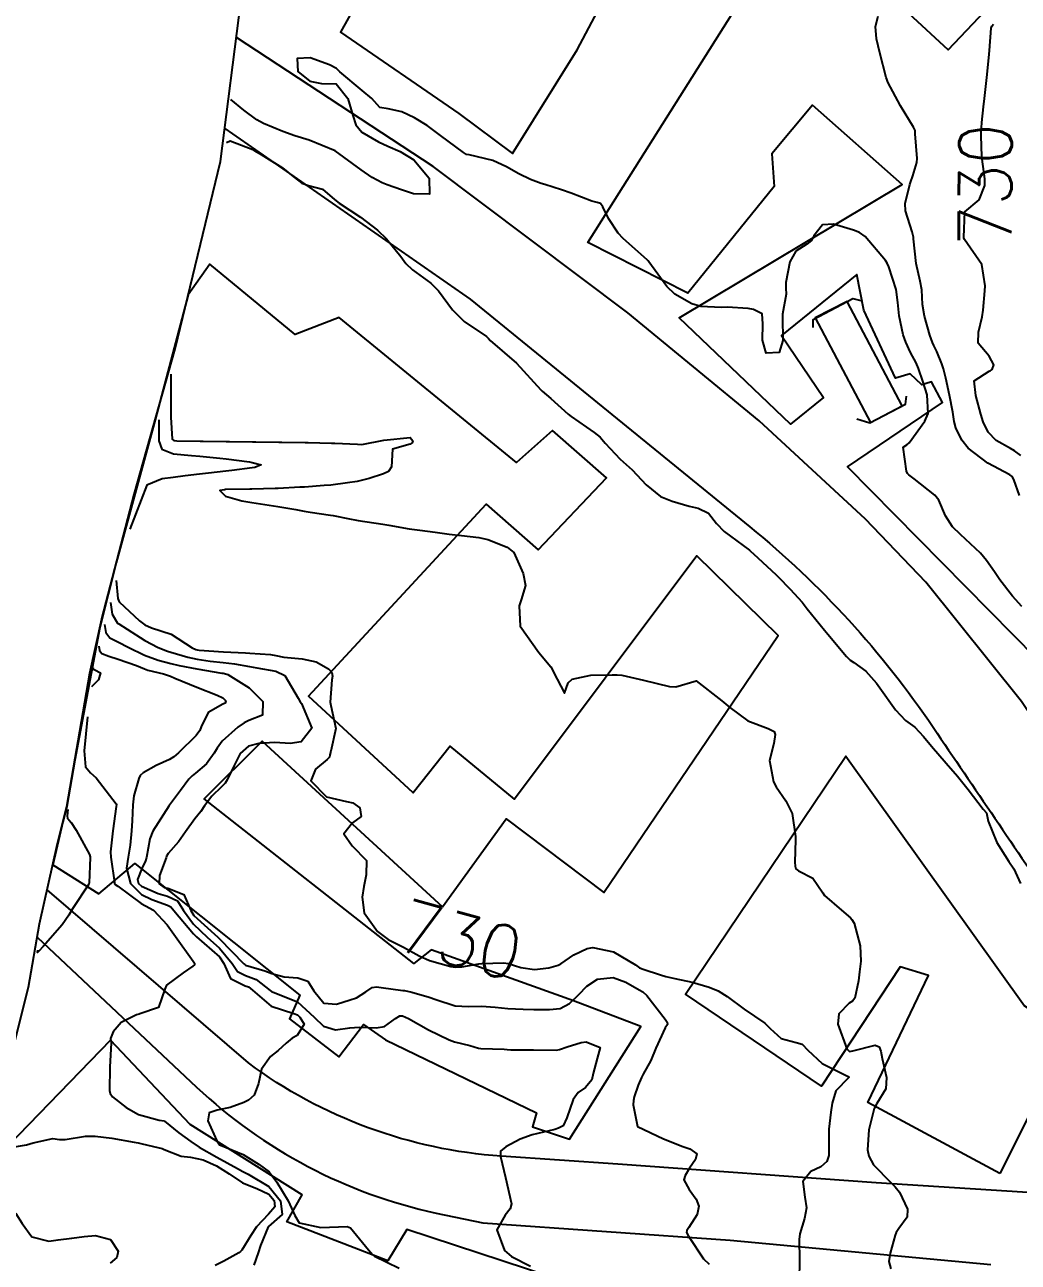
# Model space of a CAD drawing. Header units: metres. Extents: x 318500 to 325275, y 7408834 to 7428799.
# Drawn here: x 323284 to 323359.7, y 7419666 to 7419760.2 of the extents above; entities that cross this region are included whole.
import ezdxf
from ezdxf.enums import TextEntityAlignment as Align

# ---------------------------------------------------------------- set-up
doc = ezdxf.new("R2010")
doc.units = ezdxf.units.M
doc.header["$MEASUREMENT"] = 0
for name, color, linetype in [('Area', 45, 'Continuous'), ('Cotas', 45, 'Continuous'), ('Curvas de Nivel 1m', 11, 'Continuous'), ('Curvas de Nivel 5m', 15, 'Continuous'), ('Edificações', 30, 'Continuous'), ('Hidrografia', 140, 'Continuous'), ('Pontes_Viadutos_Tubos', 190, 'Continuous'), ('Vias Primárias', 230, 'Continuous')]:
    doc.layers.add(name, color=color, linetype=linetype)
doc.styles.add('Style-STANDARD', font='STANDARD.shx')

msp = doc.modelspace()

# ---------------------------------------------------------------- linework, layer by layer
at = {"layer": 'Area'}
msp.add_lwpolyline([(323281.63, 7419676.427), (323284.294, 7419686.941), (323285.125, 7419691.786), (323286.507, 7419697.899), (323287.203, 7419700.715), (323288.965, 7419710.854), (323289.87, 7419715.014), (323292.349, 7419724.476), (323295.47, 7419735.563), (323298.911, 7419749.839), (323300.473, 7419761.966), (323302.329, 7419768.257), (323304.956, 7419781.859), (323306.597, 7419788.937), (323306.677, 7419789.901), (323310.356, 7419806.088), (323311.971, 7419812.197), (323312.165, 7419813.255), (323313.628, 7419819.838), (323316.507, 7419830.835), (323318.482, 7419837.441), (323319.796, 7419842.594), (323322.07, 7419850.012), (323324.466, 7419856.803)], dxfattribs=at)
at = {"layer": 'Curvas de Nivel 1m', "flags": 128}
for points, elevation in [([(323359.752, 7419724.392), (323359.327, 7419725.619), (323359.199, 7419725.833), (323359.014, 7419725.965), (323357.343, 7419726.864), (323355.843, 7419728.005), (323355.366, 7419728.605), (323354.913, 7419729.555), (323354.788, 7419730.019), (323354.671, 7419730.741), (323354.429, 7419732.025), (323354.134, 7419733.325), (323353.959, 7419734.032), (323353.838, 7419734.428), (323353.453, 7419735.355), (323353.228, 7419735.813), (323353.118, 7419736.045), (323352.913, 7419736.603), (323352.512, 7419738.055), (323352.378, 7419738.932), (323352.312, 7419740.058), (323352.195, 7419740.728), (323351.886, 7419742.065), (323351.682, 7419743.954), (323351.671, 7419744.068), (323351.576, 7419744.484), (323351.072, 7419746.075), (323351.039, 7419746.642), (323351.399, 7419748.072), (323351.454, 7419748.24), (323351.63, 7419748.744), (323351.946, 7419749.765), (323351.968, 7419750.065), (323351.806, 7419751.94), (323351.804, 7419752.068), (323351.799, 7419752.186), (323351.684, 7419752.447), (323350.691, 7419754.08), (323349.727, 7419755.867), (323349.643, 7419756.091), (323349.604, 7419756.22), (323349.126, 7419758.1), (323348.852, 7419759.185), (323348.781, 7419760.105), (323348.998, 7419760.896)], 729), ([(323359.933, 7419715.949), (323359.211, 7419716.722), (323358.256, 7419717.975), (323357.836, 7419718.581), (323357.244, 7419719.436), (323356.78, 7419719.995), (323355.271, 7419721.423), (323354.656, 7419722.019), (323354.111, 7419722.851), (323353.604, 7419724.035), (323353.306, 7419724.42), (323351.721, 7419725.667), (323351.328, 7419725.958), (323351.222, 7419726.071), (323351.149, 7419726.255), (323350.906, 7419728.075), (323351.18, 7419728.253), (323351.363, 7419728.411), (323352.546, 7419730.053), (323352.786, 7419730.652), (323352.713, 7419732.05), (323352.389, 7419733.092), (323352.073, 7419734.061), (323351.886, 7419734.505), (323351.452, 7419735.275), (323351.1, 7419736.074), (323350.906, 7419736.638), (323350.596, 7419738.079), (323350.499, 7419739.086), (323350.362, 7419740.082), (323349.806, 7419741.819), (323349.681, 7419742.089), (323349.543, 7419742.3), (323348.002, 7419744.114), (323347.574, 7419744.419), (323347.105, 7419744.599), (323345.584, 7419745.067), (323344.74, 7419745.001), (323344.094, 7419744.165), (323343.915, 7419743.817), (323343.56, 7419743.535), (323342.729, 7419743.006), (323342.269, 7419742.189), (323341.958, 7419740.627), (323341.965, 7419740.193), (323341.981, 7419739.725), (323341.702, 7419738.197), (323341.707, 7419737.977), (323341.74, 7419736.196), (323341.451, 7419735.274), (323340.474, 7419735.238), (323340.186, 7419736.219), (323340.22, 7419737.478), (323340.154, 7419738.22), (323339.495, 7419738.572), (323339.081, 7419738.649), (323337.497, 7419738.727), (323337.038, 7419738.716), (323335.498, 7419738.783), (323334.79, 7419739.001), (323333.511, 7419739.73), (323332.889, 7419740.316), (323331.539, 7419742.193), (323331.477, 7419742.268), (323331.395, 7419742.332), (323329.564, 7419743.961), (323329.184, 7419744.366), (323328.462, 7419745.502), (323328.028, 7419746.384), (323327.844, 7419746.628), (323327.603, 7419746.702), (323327.177, 7419746.821), (323325.61, 7419747.431), (323324.869, 7419747.677), (323323.616, 7419748.084), (323323.34, 7419748.167), (323322.512, 7419748.457), (323321.626, 7419748.892), (323320.692, 7419749.422), (323319.641, 7419749.913), (323317.837, 7419750.327), (323317.648, 7419750.373), (323317.426, 7419750.523), (323315.669, 7419751.811), (323314.645, 7419752.56), (323313.686, 7419753.167), (323312.71, 7419753.604), (323311.692, 7419753.837), (323311.036, 7419753.952), (323310.427, 7419754.619), (323309.709, 7419755.229), (323308.003, 7419756.647), (323307.734, 7419756.901), (323307.204, 7419757.193), (323305.746, 7419757.735), (323304.763, 7419757.677), (323304.803, 7419756.694), (323305.719, 7419755.95), (323306.602, 7419755.781), (323307.716, 7419755.733), (323308.617, 7419754.641), (323308.981, 7419753.343), (323309.22, 7419752.635), (323309.672, 7419752.066), (323310.935, 7419751.337), (323311.656, 7419751.004), (323312.601, 7419750.586), (323313.641, 7419749.959), (323314.81, 7419748.558), (323314.818, 7419747.348), (323313.608, 7419747.379), (323312.698, 7419747.67), (323311.614, 7419748.042), (323311.213, 7419748.203), (323310.471, 7419748.617), (323309.629, 7419749.201), (323307.65, 7419750.65), (323305.661, 7419751.444), (323304.578, 7419751.785), (323303.671, 7419752.112), (323302.197, 7419752.725), (323301.683, 7419753.011), (323300.69, 7419753.745), (323299.7, 7419754.54)], 728), ([(323299.36, 7419751.28), (323299.66, 7419751.408), (323301.368, 7419750.734), (323301.648, 7419750.574), (323302.004, 7419750.367), (323303.629, 7419749.34), (323304.452, 7419748.698), (323305.114, 7419748.187), (323305.613, 7419747.993), (323306.671, 7419747.725), (323307.603, 7419746.942), (323307.946, 7419746.647), (323309.584, 7419745.585), (323310.879, 7419744.61), (323311.56, 7419743.937), (323312.637, 7419742.584), (323313.024, 7419742.067), (323313.53, 7419741.572), (323314.93, 7419740.556), (323315.511, 7419739.974), (323316.577, 7419738.534), (323317.477, 7419737.648), (323319.162, 7419736.494), (323319.323, 7419736.356), (323319.457, 7419736.201), (323321.44, 7419734.47), (323323.305, 7419732.442), (323323.409, 7419732.345), (323324.055, 7419731.775), (323325.383, 7419730.601), (323325.615, 7419730.408), (323327.368, 7419729.194), (323327.829, 7419728.847), (323328.205, 7419728.377), (323329.342, 7419727.154), (323330.259, 7419726.346), (323331.313, 7419725.212), (323332.416, 7419724.319), (323333.297, 7419723.969), (323334.59, 7419723.587), (323335.292, 7419723.437), (323336.075, 7419723.055), (323336.684, 7419722.259), (323337.271, 7419721.655), (323339.192, 7419720.231), (323339.249, 7419720.181), (323339.825, 7419719.638), (323341.222, 7419718.353), (323341.383, 7419718.198), (323342.287, 7419717.26), (323343.201, 7419716.26), (323343.276, 7419716.169), (323343.589, 7419715.771), (323344.899, 7419714.153), (323345.165, 7419713.827), (323346.581, 7419712.128), (323346.865, 7419711.852), (323347.136, 7419711.686), (323348.058, 7419711.03), (323348.867, 7419710.094), (323349.115, 7419709.753), (323350.299, 7419708.078), (323351.082, 7419707.258), (323351.772, 7419706.755), (323352.439, 7419706.049), (323353.059, 7419705.317), (323354.166, 7419704.023), (323355.025, 7419703.014), (323355.855, 7419702.002), (323356.995, 7419700.506), (323357.226, 7419700.22), (323357.293, 7419699.985), (323357.365, 7419699.604), (323358.035, 7419697.974), (323358.939, 7419696.534), (323359.322, 7419695.954), (323359.824, 7419694.851)], 728), ([(323295.13, 7419733.63), (323295.131, 7419732.01), (323295.145, 7419730.356), (323295.242, 7419728.695), (323295.357, 7419728.578), (323295.601, 7419728.562), (323297.356, 7419728.538), (323297.601, 7419728.533), (323299.356, 7419728.514), (323299.602, 7419728.511), (323301.356, 7419728.487), (323301.598, 7419728.485), (323303.356, 7419728.46), (323303.595, 7419728.459), (323305.356, 7419728.441), (323305.593, 7419728.44), (323307.356, 7419728.382), (323307.626, 7419728.376), (323309.355, 7419728.301), (323309.688, 7419728.284), (323311.36, 7419728.6), (323313.363, 7419728.822), (323313.55, 7419728.568), (323313.519, 7419728.407), (323313.356, 7419728.293), (323312.016, 7419727.924), (323311.937, 7419726.591), (323311.695, 7419726.224), (323311.322, 7419726.052), (323310.24, 7419725.687), (323309.313, 7419725.469), (323308.591, 7419725.35), (323307.308, 7419725.195), (323306.814, 7419725.15), (323305.305, 7419725.042), (323304.967, 7419725.022), (323303.304, 7419724.934), (323303.08, 7419724.926), (323301.302, 7419724.883), (323301.155, 7419724.879), (323299.301, 7419724.843), (323299.223, 7419724.839), (323298.869, 7419724.764), (323299.296, 7419724.334), (323300.533, 7419723.982), (323301.291, 7419723.861), (323302.29, 7419723.715), (323303.289, 7419723.56), (323304.655, 7419723.318), (323305.285, 7419723.202), (323305.736, 7419723.125), (323307.282, 7419722.896), (323307.496, 7419722.861), (323308.727, 7419722.628), (323309.279, 7419722.52), (323309.401, 7419722.496), (323311.274, 7419722.209), (323311.735, 7419722.131), (323313.269, 7419721.868), (323314.08, 7419721.746), (323315.266, 7419721.597), (323316.333, 7419721.46), (323317.262, 7419721.341), (323318.572, 7419721.189), (323319.258, 7419721.048), (323320.746, 7419720.468), (323321.244, 7419720.043), (323321.954, 7419718.453), (323322.13, 7419717.532), (323321.815, 7419716.454), (323321.643, 7419716.006), (323321.741, 7419714.454), (323323.14, 7419712.44), (323324.058, 7419711.355), (323324.536, 7419710.419), (323325.104, 7419709.332), (323325.394, 7419710.128), (323325.698, 7419710.401), (323327.123, 7419710.722), (323328.74, 7419710.748), (323329.124, 7419710.749), (323329.485, 7419710.716), (323331.12, 7419710.33), (323333.113, 7419709.855), (323333.579, 7419709.83), (323335.12, 7419710.28), (323337.098, 7419708.757), (323337.689, 7419708.244), (323339.075, 7419707.232), (323340.626, 7419706.647), (323341.063, 7419706.43), (323341.146, 7419706.199), (323341.053, 7419705.499), (323340.706, 7419704.203), (323341.016, 7419702.58), (323341.218, 7419702.197), (323341.952, 7419701.138), (323342.436, 7419700.178), (323342.701, 7419698.437), (323342.696, 7419698.174), (323342.638, 7419696.471), (323342.665, 7419696.174), (323342.727, 7419695.972), (323342.926, 7419695.814), (323344.028, 7419695.261), (323344.776, 7419694.142), (323344.907, 7419693.946), (323346.189, 7419692.829), (323346.882, 7419692.242), (323346.989, 7419692.118), (323347.171, 7419691.82), (323347.614, 7419690.109), (323347.664, 7419688.933), (323347.581, 7419688.109), (323347.487, 7419687.443), (323347.209, 7419686.114), (323347.026, 7419685.887), (323346.794, 7419685.73), (323345.997, 7419684.913), (323345.928, 7419684.128), (323346.613, 7419682.26), (323346.719, 7419682.12), (323346.75, 7419682.097), (323346.802, 7419682.066), (323347.061, 7419682.115), (323348.755, 7419682.541), (323349.072, 7419682.404), (323349.201, 7419682.083), (323349.301, 7419681.522), (323349.629, 7419680.076), (323349.577, 7419679.207), (323348.89, 7419678.087), (323348.686, 7419677.704), (323348.276, 7419676.096), (323348.173, 7419674.572), (323348.275, 7419674.095), (323348.63, 7419673.42), (323349.965, 7419672.07), (323350.292, 7419671.75), (323350.603, 7419671.335), (323351.215, 7419670.054), (323351.189, 7419669.446), (323350.568, 7419668.571), (323350.356, 7419668.27), (323350.282, 7419668.064), (323349.916, 7419666.693), (323349.803, 7419666.071), (323349.966, 7419665.51)], 729), ([(323290.53, 7419716.25), (323290.676, 7419715.355), (323291.077, 7419714.681), (323291.166, 7419714.617), (323291.8, 7419714.214), (323293.148, 7419713.36), (323294.164, 7419712.825), (323294.871, 7419712.548), (323295.136, 7419712.458), (323296.42, 7419712.078), (323297.131, 7419711.928), (323298.125, 7419711.775), (323299.129, 7419711.682), (323299.969, 7419711.588), (323301.126, 7419711.365), (323301.674, 7419711.27), (323303.123, 7419711.011), (323303.82, 7419710.693), (323304.827, 7419708.95), (323304.986, 7419708.681), (323305.088, 7419708.554), (323305.87, 7419706.668), (323305.05, 7419705.642), (323304.222, 7419705.515), (323303.049, 7419705.591), (323301.843, 7419705.513), (323301.046, 7419705.295), (323300.42, 7419704.739), (323299.947, 7419703.826), (323299.431, 7419702.754), (323299.268, 7419702.494), (323299.002, 7419702.218), (323298.259, 7419701.5), (323297.704, 7419700.773), (323297.413, 7419700.339), (323296.97, 7419699.777), (323296.248, 7419698.791), (323295.716, 7419698.031), (323294.935, 7419697.126), (323294.812, 7419696.932), (323294.768, 7419696.812), (323294.264, 7419695.465), (323294.244, 7419694.82), (323294.634, 7419694.551), (323294.897, 7419694.489), (323296.111, 7419694.011), (323296.658, 7419692.783), (323296.875, 7419692.416), (323298.699, 7419690.762), (323298.848, 7419690.624), (323300.703, 7419688.732), (323300.76, 7419688.672), (323300.819, 7419688.638), (323302.299, 7419688.192), (323302.813, 7419687.989), (323303.762, 7419687.739), (323304.81, 7419687.674), (323305.562, 7419687.423), (323306.033, 7419686.662), (323306.786, 7419685.745), (323307.759, 7419685.661), (323308.79, 7419685.977), (323309.268, 7419686.14), (323309.986, 7419686.608), (323310.468, 7419686.939), (323310.804, 7419686.98), (323311.148, 7419686.94), (323312.801, 7419686.708), (323312.92, 7419686.687), (323313.491, 7419686.56), (323314.795, 7419686.204), (323315.314, 7419686.013), (323316.785, 7419685.543), (323317.808, 7419685.482), (323318.785, 7419685.509), (323319.839, 7419685.419), (323320.783, 7419685.318), (323321.957, 7419685.273), (323322.782, 7419685.255), (323323.963, 7419685.242), (323324.784, 7419685.34), (323325.484, 7419685.705), (323326.187, 7419686.389), (323326.807, 7419687.036), (323327.612, 7419687.572), (323328.813, 7419687.683), (323329.787, 7419687.323), (323330.804, 7419686.759), (323331.076, 7419686.597), (323331.372, 7419686.321), (323332.773, 7419684.523), (323332.93, 7419684.298), (323332.945, 7419684.122), (323332.766, 7419683.855), (323332.051, 7419682.31), (323331.687, 7419681.364), (323331.106, 7419680.324), (323330.962, 7419680.081), (323330.707, 7419679.479), (323330.415, 7419678.613), (323330.35, 7419678.335), (323330.334, 7419677.983), (323330.67, 7419676.33), (323332.657, 7419675.404), (323334.121, 7419674.812), (323334.645, 7419674.638), (323335.173, 7419674.272), (323335.073, 7419673.834), (323334.623, 7419673.16), (323334.283, 7419672.616), (323334.194, 7419672.284), (323334.603, 7419671.537), (323335.133, 7419670.81), (323335.34, 7419670.269), (323335.205, 7419669.647), (323334.566, 7419668.649), (323334.418, 7419668.426), (323334.402, 7419668.282), (323334.556, 7419667.982), (323335.701, 7419666.262), (323336.12, 7419665.85)], 731), ([(323290.09, 7419714.58), (323290.191, 7419713.965), (323290.494, 7419713.551), (323291.146, 7419713.229), (323291.887, 7419712.853), (323293.134, 7419712.23), (323294.158, 7419711.853), (323295.128, 7419711.594), (323295.779, 7419711.452), (323297.124, 7419711.208), (323299.008, 7419710.874), (323299.121, 7419710.856), (323299.209, 7419710.847), (323299.467, 7419710.755), (323301.105, 7419709.747), (323302.143, 7419708.714), (323302.122, 7419707.667), (323301.068, 7419707.249), (323300.71, 7419707.091), (323300.23, 7419706.742), (323299.049, 7419705.678), (323298.653, 7419705.155), (323298.426, 7419704.766), (323297.847, 7419703.952), (323297.017, 7419703.247), (323296.75, 7419703.048), (323296.498, 7419702.788), (323295.857, 7419701.937), (323295.032, 7419700.809), (323294.979, 7419700.734), (323293.765, 7419698.828), (323293.53, 7419698.253), (323293.27, 7419696.835), (323293.192, 7419696.57), (323292.917, 7419695.994), (323292.607, 7419695.141), (323292.671, 7419694.842), (323292.898, 7419694.64), (323294.159, 7419694.087), (323294.891, 7419693.879), (323295.629, 7419693.54), (323296.106, 7419692.792), (323296.864, 7419691.741), (323297.902, 7419690.769), (323298.838, 7419689.928), (323299.809, 7419688.745), (323300.213, 7419688.138), (323300.811, 7419687.836), (323301.627, 7419687.537), (323302.698, 7419686.702), (323302.799, 7419686.623), (323302.92, 7419686.577), (323304.787, 7419685.847), (323306.039, 7419684.661), (323306.76, 7419683.977), (323307.676, 7419683.716), (323308.759, 7419683.855), (323309.463, 7419683.91), (323310.759, 7419683.869), (323311.405, 7419683.946), (323312.25, 7419684.578), (323312.564, 7419684.782), (323312.773, 7419684.769), (323313.232, 7419684.563), (323314.757, 7419683.705), (323316.336, 7419682.934), (323316.744, 7419682.792), (323317.91, 7419682.502), (323318.557, 7419682.312), (323318.738, 7419682.276), (323320.503, 7419682.229), (323320.737, 7419682.208), (323321.009, 7419682.185), (323322.737, 7419682.19), (323324.49, 7419682.166), (323324.738, 7419682.202), (323325.298, 7419682.402), (323326.38, 7419682.751), (323326.746, 7419682.788), (323327.815, 7419682.369), (323327.588, 7419681.514), (323327.301, 7419680.374), (323327.179, 7419679.909), (323326.704, 7419679.32), (323326.154, 7419678.932), (323325.76, 7419678.394), (323325.277, 7419677.009), (323325.008, 7419676.405), (323324.658, 7419676.207), (323324.364, 7419676.121), (323322.653, 7419675.708), (323321.719, 7419675.379), (323320.643, 7419674.782), (323320.242, 7419674.466), (323320.229, 7419674.061), (323320.61, 7419672.46), (323321.074, 7419670.455), (323320.979, 7419670.061), (323320.577, 7419669.595), (323319.96, 7419668.469), (323320.537, 7419666.907), (323321.059, 7419666.455), (323322.523, 7419665.7)], 732), ([(323289.65, 7419712.92), (323289.709, 7419712.58), (323289.876, 7419712.355), (323290.415, 7419712.153), (323291.131, 7419711.928), (323292.52, 7419711.452), (323293.124, 7419711.195), (323293.393, 7419711.106), (323294.58, 7419710.818), (323295.117, 7419710.628), (323295.446, 7419710.475), (323297.105, 7419709.787), (323298.66, 7419709.201), (323299.093, 7419708.988), (323299.332, 7419708.756), (323299.26, 7419708.585), (323299.086, 7419708.502), (323297.966, 7419707.882), (323297.439, 7419706.776), (323297.33, 7419706.505), (323297.053, 7419706.11), (323295.728, 7419704.8), (323295.35, 7419704.491), (323295.032, 7419704.289), (323294.025, 7419703.825), (323293.017, 7419703.28), (323292.789, 7419703.067), (323292.697, 7419702.843), (323292.308, 7419701.53), (323292.239, 7419700.847), (323292.194, 7419699.622), (323292.126, 7419698.848), (323292.033, 7419697.76), (323291.881, 7419696.85), (323291.746, 7419696.023), (323292.05, 7419694.849), (323292.892, 7419694.02), (323293.677, 7419693.618), (323294.884, 7419693.208), (323295.144, 7419693.067), (323295.362, 7419692.803), (323296.853, 7419691.005), (323297.087, 7419690.778), (323298.828, 7419689.274), (323299.169, 7419688.755), (323299.667, 7419687.606), (323300.803, 7419687.061), (323301.053, 7419686.977), (323301.363, 7419686.722), (323302.782, 7419685.509), (323304.5, 7419684.956), (323304.773, 7419684.858), (323304.961, 7419684.677), (323305.296, 7419684.138), (323304.749, 7419683.281), (323304.367, 7419683.062), (323303.924, 7419682.688), (323303.303, 7419682.125), (323302.73, 7419681.671), (323302.047, 7419680.71), (323301.796, 7419679.621), (323301.466, 7419678.718), (323301.054, 7419678.355), (323300.682, 7419678.166), (323299.642, 7419677.779), (323298.673, 7419677.596), (323298.06, 7419677.375), (323297.955, 7419676.767), (323298.645, 7419675.247), (323298.836, 7419674.952), (323299.342, 7419674.749), (323300.632, 7419674.212), (323301.871, 7419673.461), (323302.613, 7419672.887), (323302.77, 7419672.698), (323303.199, 7419672.096), (323304.054, 7419670.685), (323304.569, 7419669.567), (323304.907, 7419669.018), (323306.56, 7419668.65), (323308.561, 7419668.718), (323308.814, 7419668.617), (323310.185, 7419666.954), (323310.477, 7419666.601), (323310.529, 7419666.549), (323310.647, 7419666.48), (323312.515, 7419665.543)], 733), ([(323289.22, 7419711.26), (323289.227, 7419711.196), (323289.257, 7419711.155), (323289.354, 7419711.118), (323289.777, 7419710.88), (323289.625, 7419710.369), (323289.1, 7419709.82)], 734), ([(323288.8, 7419707.55), (323288.546, 7419704.94), (323288.635, 7419703.727), (323289.016, 7419703.275), (323289.452, 7419702.883), (323290.981, 7419700.905), (323290.991, 7419700.86), (323290.979, 7419700.722), (323290.723, 7419698.864), (323290.548, 7419697.253), (323290.567, 7419696.865), (323290.838, 7419694.924), (323290.839, 7419694.861), (323290.849, 7419694.81), (323290.899, 7419694.781), (323291.099, 7419694.657), (323292.885, 7419693.318), (323293.194, 7419693.147), (323293.804, 7419692.826), (323294.863, 7419691.693), (323295.49, 7419690.8), (323296.822, 7419688.944), (323296.943, 7419688.779), (323296.931, 7419688.666), (323296.818, 7419688.565), (323296.074, 7419688.053), (323294.803, 7419687.112), (323294.683, 7419686.812), (323294.204, 7419685.394), (323292.771, 7419684.913), (323292.709, 7419684.902), (323292.526, 7419684.842), (323291.361, 7419684.254), (323290.75, 7419683.548), (323290.551, 7419683.055), (323290.57, 7419682.863), (323290.581, 7419682.705), (323290.492, 7419680.863), (323290.469, 7419679.088), (323290.501, 7419678.863), (323290.686, 7419678.604), (323291.741, 7419677.783), (323292.666, 7419677.252), (323294.254, 7419676.816), (323294.624, 7419676.775), (323294.659, 7419676.756), (323295.729, 7419675.872), (323296.644, 7419675.196), (323297.296, 7419674.773), (323298.629, 7419674.016), (323300.214, 7419673.138), (323300.613, 7419672.923), (323301.014, 7419672.724), (323302.596, 7419671.769), (323303.492, 7419670.691), (323303.609, 7419669.65), (323302.56, 7419668.715), (323302.546, 7419668.7), (323301.96, 7419667.287), (323301.789, 7419666.711), (323301.443, 7419665.79)], 734), ([(323281.88, 7419675.16), (323281.873, 7419673.98), (323281.933, 7419672.939), (323282.118, 7419672.014), (323282.463, 7419670.855), (323282.576, 7419670.594), (323283.321, 7419669.712), (323283.802, 7419668.951), (323284.545, 7419667.942), (323285.843, 7419667.618), (323286.542, 7419667.712), (323287.595, 7419667.848), (323288.546, 7419667.961), (323289.388, 7419668.037), (323290.543, 7419667.75), (323291.121, 7419666.851), (323291.015, 7419666.36), (323290.516, 7419665.929)], 736)]:
    msp.add_lwpolyline(points, dxfattribs=dict(at, elevation=elevation))
at = {"layer": 'Curvas de Nivel 5m', "flags": 128}
for points, elevation in [([(323359.857, 7419727.448), (323359.358, 7419727.798), (323359.056, 7419727.965), (323357.975, 7419728.59), (323357.372, 7419729.226), (323356.98, 7419729.994), (323356.805, 7419730.58), (323356.418, 7419732), (323356.311, 7419733.117), (323357.438, 7419733.872), (323357.528, 7419733.899), (323357.669, 7419733.987), (323357.794, 7419734.336), (323357.45, 7419735.017), (323356.611, 7419735.998), (323356.639, 7419736.832), (323356.905, 7419737.996), (323356.975, 7419738.518), (323357.107, 7419739.994), (323357.146, 7419740.372), (323356.872, 7419741.997), (323355.568, 7419743.883), (323355.522, 7419744.011), (323355.518, 7419744.064), (323355.6, 7419746.01), (323356.684, 7419746.924), (323357.117, 7419747.995), (323357.109, 7419748.514), (323356.908, 7419749.997), (323356.853, 7419750.807), (323356.833, 7419751.998), (323356.877, 7419752.809), (323357.013, 7419753.997), (323357.085, 7419754.621), (323357.234, 7419755.995), (323357.284, 7419756.447), (323357.44, 7419757.993), (323357.462, 7419758.294), (323357.584, 7419759.992), (323357.645, 7419760.128), (323357.784, 7419760.287)], 730), ([(323294.21, 7419730.17), (323294.21, 7419729.367), (323294.22, 7419728.563), (323294.452, 7419727.929), (323295.341, 7419727.569), (323296.694, 7419727.436), (323297.339, 7419727.381), (323298.869, 7419727.233), (323299.336, 7419727.183), (323301.119, 7419726.947), (323301.333, 7419726.917), (323301.998, 7419726.72), (323301.52, 7419726.534), (323301.327, 7419726.505), (323299.774, 7419726.302), (323299.322, 7419726.252), (323297.993, 7419726.1), (323297.319, 7419726.02), (323296.22, 7419725.893), (323295.314, 7419725.776), (323294.467, 7419725.668), (323293.305, 7419725.182), (323292.01, 7419721.83)], 730), ([(323290.97, 7419717.91), (323291.096, 7419716.56), (323291.192, 7419716.302), (323292.74, 7419714.844), (323293.165, 7419714.538), (323293.666, 7419714.328), (323295.156, 7419713.845), (323296.765, 7419712.786), (323297.028, 7419712.671), (323297.139, 7419712.643), (323297.291, 7419712.626), (323299.137, 7419712.503), (323300.807, 7419712.406), (323301.137, 7419712.383), (323302.715, 7419712.285), (323303.135, 7419712.221), (323303.74, 7419712.088), (323305.133, 7419711.963), (323306.205, 7419711.738), (323307.125, 7419711.186), (323307.403, 7419710.926), (323307.443, 7419710.645), (323307.398, 7419710.364), (323307.258, 7419708.647), (323307.318, 7419708.415), (323307.697, 7419706.64), (323307.312, 7419704.915), (323307.237, 7419704.647), (323307.212, 7419704.473), (323307.035, 7419704.292), (323306.138, 7419703.549), (323305.784, 7419702.668), (323306.992, 7419701.451), (323308.513, 7419701.101), (323308.985, 7419700.983), (323309.52, 7419700.615), (323309.625, 7419699.962), (323308.968, 7419699.467), (323308.293, 7419698.63), (323308.947, 7419697.728), (323310.039, 7419696.609), (323310.004, 7419695.519), (323309.839, 7419694.611), (323309.691, 7419693.813), (323309.858, 7419692.61), (323310.859, 7419691.192), (323311.693, 7419690.587), (323312.841, 7419690.002), (323314.045, 7419689.338), (323314.827, 7419688.988), (323316.445, 7419688.524), (323316.82, 7419688.487), (323317.293, 7419688.513), (323318.575, 7419688.742), (323318.824, 7419688.762), (323320.481, 7419688.809), (323320.824, 7419688.751), (323321.773, 7419688.45), (323322.819, 7419688.293), (323323.908, 7419688.424), (323324.613, 7419688.623), (323324.825, 7419688.735), (323325.824, 7419689.406), (323326.843, 7419689.896), (323327.252, 7419689.968), (323328.839, 7419689.647), (323330.511, 7419688.649), (323330.821, 7419688.418), (323330.882, 7419688.39), (323331.098, 7419688.326), (323332.418, 7419687.9), (323332.822, 7419687.755), (323333.497, 7419687.616), (323334.816, 7419687.326), (323336.123, 7419686.948), (323336.807, 7419686.683), (323337.505, 7419686.239), (323338.786, 7419685.29), (323340.365, 7419684.204), (323340.766, 7419683.804), (323341.61, 7419683.039), (323342.756, 7419682.747), (323343.199, 7419682.608), (323343.638, 7419682.157), (323344.735, 7419681.143), (323346.655, 7419680.187), (323346.721, 7419680.154), (323346.755, 7419680.119), (323346.756, 7419680.083), (323346.719, 7419680.043), (323345.77, 7419679.063), (323345.475, 7419678.132), (323345.375, 7419677.441), (323345.238, 7419676.134), (323345.237, 7419675.558), (323345.234, 7419674.134), (323345.093, 7419673.676), (323344.627, 7419673.274), (323343.862, 7419672.911), (323343.242, 7419672.161), (323343.401, 7419670.961), (323343.526, 7419670.156), (323343.391, 7419669.345), (323343.03, 7419668.163), (323342.975, 7419667.742), (323342.99, 7419666.163), (323342.984, 7419664.633)], 730), ([(323287.29, 7419700.48), (323287.245, 7419700), (323287.263, 7419699.79), (323287.355, 7419699.686), (323287.542, 7419699.488), (323287.922, 7419698.906), (323288.932, 7419697.053), (323288.978, 7419696.889), (323288.982, 7419696.836), (323288.913, 7419694.89), (323288.899, 7419694.804), (323287.651, 7419692.908), (323287.357, 7419692.428), (323286.862, 7419691.697), (323285.4, 7419690.06), (323285.082, 7419689.692), (323284.992, 7419689.592), (323285, 7419689.77)], 735), ([(323282.636, 7419674.699), (323284.142, 7419674.947), (323284.642, 7419675.091), (323286.14, 7419675.43), (323286.644, 7419675.36), (323287.087, 7419675.356), (323288.647, 7419675.601), (323289.373, 7419675.605), (323290.646, 7419675.448), (323292.339, 7419675.147), (323292.643, 7419675.091), (323292.855, 7419675.049), (323293.809, 7419674.822), (323294.484, 7419674.659), (323294.637, 7419674.602), (323295.93, 7419674.091), (323296.628, 7419673.998), (323297.582, 7419673.814), (323298.619, 7419673.354), (323299.563, 7419672.746), (323300.6, 7419672.053), (323301.675, 7419671.632), (323302.587, 7419671.179), (323303.003, 7419670.696), (323303.055, 7419670.216), (323302.57, 7419669.672), (323301.653, 7419668.714), (323301.225, 7419668.045), (323300.533, 7419666.926), (323300.44, 7419666.822), (323300.304, 7419666.733), (323299.18, 7419666.09), (323298.515, 7419665.764)], 735)]:
    msp.add_lwpolyline(points, dxfattribs=dict(at, elevation=elevation))
at = {"layer": 'Edificações'}
for points in [[(323333.475, 7419804.696), (323324.584, 7419808.121), (323317.569, 7419794.818), (323309.01, 7419779.962), (323307.044, 7419776.098), (323314.729, 7419771.657), (323308.062, 7419759.671), (323317.069, 7419753.487), (323321.137, 7419750.439), (323326.083, 7419758.343), (323332.042, 7419769.618), (323332.611, 7419773.551), (323329.028, 7419775.176), (323332.381, 7419782.063), (323328.84, 7419783.531), (323323.9, 7419774.302), (323318.852, 7419776.786), (323325.558, 7419789.41), (323329.213, 7419796.65), (323335.165, 7419792.999), (323336.296, 7419794.994), (323330.343, 7419798.795), (323333.475, 7419804.696)], [(323286.141, 7419696.282), (323289.653, 7419694.067), (323292.397, 7419696.376), (323304.966, 7419686.346), (323304.171, 7419684.543), (323307.927, 7419681.656), (323309.805, 7419684.11), (323311.483, 7419682.949), (323322.968, 7419677.393), (323322.679, 7419676.311), (323325.496, 7419675.373), (323330.913, 7419683.96), (323325.785, 7419685.908), (323314.95, 7419689.804), (323313.624, 7419688.752), (323297.66, 7419701.307), (323302.096, 7419705.699), (323315.82, 7419693.071), (323320.659, 7419699.782), (323328.099, 7419694.154), (323341.386, 7419713.741), (323335.174, 7419719.802), (323321.305, 7419701.258), (323316.394, 7419705.298), (323313.573, 7419701.758), (323305.627, 7419709.118), (323319.139, 7419723.724), (323323.112, 7419720.26), (323328.312, 7419725.744), (323324.195, 7419729.352), (323321.45, 7419726.899), (323307.943, 7419737.939), (323304.594, 7419736.66), (323298.093, 7419742), (323296.463, 7419739.683), (323293.951, 7419730.168), (323290.982, 7419719.258), (323289.724, 7419714.342), (323287.817, 7419704.247), (323287.203, 7419700.715), (323286.913, 7419699.539)], [(323358.251, 7419672.771), (323348.211, 7419678.183), (323352.833, 7419687.852), (323350.666, 7419688.502), (323344.671, 7419679.41), (323334.325, 7419686.43), (323346.532, 7419704.542), (323360.125, 7419685.539), (323363.592, 7419683.374), (323358.251, 7419672.771)]]:
    msp.add_lwpolyline(points, close=True, dxfattribs=at)
for points in [[(323361.069, 7419711.958), (323346.646, 7419726.59), (323353.884, 7419731.484), (323353.043, 7419733.054), (323352.313, 7419732.83), (323351.415, 7419733.671), (323350.319, 7419733.324), (323347.911, 7419738.515), (323347.373, 7419741.215), (323341.632, 7419736.579), (323344.832, 7419731.855), (323342.308, 7419729.831), (323333.846, 7419737.928), (323350.811, 7419748.075), (323343.985, 7419754.113), (323340.888, 7419750.413), (323341.066, 7419747.927), (323334.488, 7419739.794), (323326.88, 7419743.665), (323340.198, 7419764.796)], [(323348.274, 7419763.944), (323354.322, 7419758.34), (323359.505, 7419763.806)], [(323329.54, 7419663.098), (323313.093, 7419668.509), (323311.644, 7419666.104), (323303.975, 7419669.085), (323305.137, 7419671.134), (323296.599, 7419676.493), (323290.541, 7419682.925), (323281.182, 7419673.275), (323277.142, 7419657.166)]]:
    msp.add_lwpolyline(points, dxfattribs=at)
at = {"layer": 'Hidrografia'}
msp.add_lwpolyline([(323350.814, 7419731.219), (323346.642, 7419739.168), (323344.203, 7419737.92), (323348.408, 7419729.949), (323350.814, 7419731.219)], dxfattribs=at)
at = {"layer": 'Pontes_Viadutos_Tubos'}
for points in [[(323344.033, 7419737.193), (323344.033, 7419737.798), (323347.06, 7419739.387), (323347.666, 7419739.236)], [(323347.37, 7419730.223), (323348.354, 7419729.921), (323351.078, 7419731.358), (323351.154, 7419731.963)]]:
    msp.add_lwpolyline(points, dxfattribs=at)
at = {"layer": 'Vias Primárias'}
for points in [[(323463.151, 7419593.445, 0), (323461.926, 7419601.304, 0.173993)], [(323715.644, 7420145.548, 0), (323709.04, 7420132.939)], [(323831.088, 7420001.787, 0), (323833.844, 7420008.443, 0.220888)], [(323299.234, 7419752.343), (323317.935, 7419739.343), (323339.209, 7419722.018, -0.073354), (323353.183, 7419706.741, 0.001166), (323362.59, 7419692.896, -0.046656), (323369.336, 7419680.15, -0.560629), (323363.568, 7419671.121), (323348.841, 7419672.062), (323329.175, 7419673.48), (323320.295, 7419674.084, -0.143559), (323301.039, 7419681.179), (323285.706, 7419694.359)], [(323284.95, 7419690.766), (323297.086, 7419679.348, 0.13609), (323315.326, 7419669.75), (323318.9, 7419669.014), (323337.727, 7419667.689), (323357.578, 7419665.83, -0.118122)]]:
    msp.add_lwpolyline(points, format="xyb", dxfattribs=at)
msp.add_lwpolyline([(323389.511, 7419660.156), (323381.396, 7419673.51), (323377.201, 7419682.361), (323368.762, 7419695.391), (323359.903, 7419708.701), (323352.62, 7419717.807), (323348.017, 7419722.605), (323339.937, 7419730.09), (323329.92, 7419738.304), (323315.101, 7419749.451), (323300.126, 7419759.273)], dxfattribs=at)

# ---------------------------------------------------------------- texts
at = {"layer": 'Cotas', "style": 'Style-STANDARD'}
for rotation, p in [(89.73009, (323357.147, 7419748.044, 730)), (344.7203, (323317.172, 7419690.559, 730))]:
    msp.add_text('730', height=4, rotation=rotation, dxfattribs=at).set_placement(p, align=Align.MIDDLE_CENTER)

doc.saveas('drawing.dxf')
